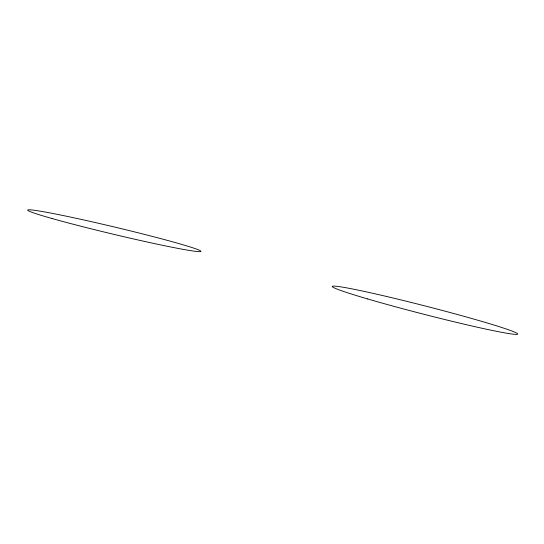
<?xml version="1.0" encoding="UTF-8"?>
<svg xmlns="http://www.w3.org/2000/svg" width="544" height="544" viewBox="0 0 544 544"><rect width="100%" height="100%" fill="white"/><g stroke="black" fill="none" stroke-linecap="round" stroke-linejoin="round"><path stroke-width="0.82" d="M52.176 218.552A88.998 3.638 13.4 0 0 197.18 251.518A88.998 3.638 13.4 0 0 91.664 221.728A88.998 3.638 13.4 0 0 52.176 218.552M367.662 298.948A95.778 4.182 14.4 0 0 516.671 334.376A95.778 4.182 14.4 0 0 390.096 297.303A95.778 4.182 14.4 0 0 367.662 298.948"/></g></svg>
